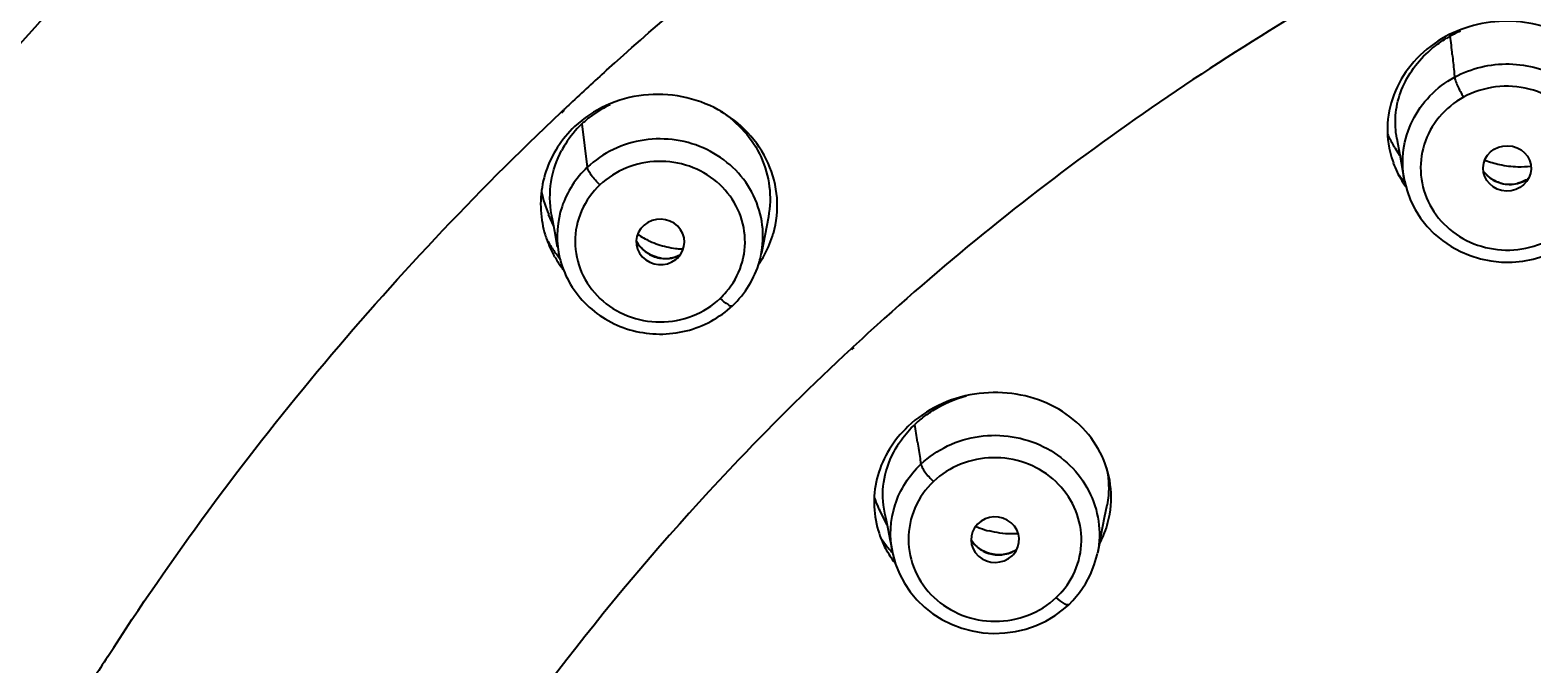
# Model space of a CAD drawing. Header units: millimetres. Extents: x 19741 to 22117, y -10160 to -6800.
# Drawn here: x 20947.89 to 20972.94, y -8134.74 to -8124.16 of the extents above; entities that cross this region are included whole.
import ezdxf

# ---------------------------------------------------------------- set-up
doc = ezdxf.new("R2010")
doc.units = ezdxf.units.MM
doc.styles.add('ARIAL', font='arial.ttf')
doc.dimstyles.get("Standard").update_dxf_attribs({"dimtxt": 15, "dimasz": 15, "dimexe": 0.18, "dimexo": 0.0625, "dimgap": 4, "dimtad": 0, "dimdec": 1, "dimdsep": 46, "dimtxsty": 'ARIAL', "dimcen": 0, "dimclrd": 5, "dimclre": 5, "dimclrt": 5, "dimadec": 0, "dimazin": 0, "dimtfac": 1, "dimtdec": 1, "dimtofl": 0, "dimtmove": 0, "dimatfit": 3, "dimfxl": 1, "dimtolj": 1, "dimtzin": 0, "dimarcsym": 0})

# ---------------------------------------------------------------- blocks, each defined once
blk = doc.blocks.new('*D105')
at = {"color": 5, "lineweight": -2, "transparency": 16777216}
for p, q in [((20930.718, -8157.92), (20930.718, -8082.015)), ((21055.576, -8157.917), (21055.576, -8082.015)), ((20945.718, -8082.195), (21040.576, -8082.195)), ((21055.576, -8082.195), (21070.576, -8082.195))]:
    blk.add_line(p, q, dxfattribs=at)
at = {"color": 5, "transparency": 16777216}
for points in [[(20945.718, -8079.695), (20945.718, -8084.695), (20930.718, -8082.195)], [(21040.576, -8079.695), (21040.576, -8084.695), (21055.576, -8082.195)]]:
    blk.add_solid(points, dxfattribs=at)
at = {"layer": 'Defpoints', "color": 0, "transparency": 16777216}
for p in [(21055.576, -8082.195), (20930.718, -8157.982), (21055.576, -8157.979)]:
    blk.add_point(p, dxfattribs=at)
at = {"color": 5, "transparency": 16777216, "insert": (21099.363, -8082.195), "char_height": 15, "attachment_point": 5, "style": 'ARIAL'}
blk.add_mtext('\\A1;%%C125', dxfattribs=at)

msp = doc.modelspace()

# ---------------------------------------------------------------- linework, layer by layer
at = {"linetype": 'Continuous'}
for p, q in [((20956.751, -8125.529), (20956.797, -8125.486)), ((20956.76, -8125.537), (20956.806, -8125.495)), ((20957.098, -8125.725), (20957.186, -8126.449)), ((20970.742, -8126.254), (20970.666, -8126.136)), ((20970.739, -8126.239), (20970.791, -8126.53)), ((20970.791, -8126.53), (20970.813, -8126.654)), ((20956.628, -8127.433), (20956.542, -8127.234)), ((20956.612, -8127.344), (20956.592, -8127.237)), ((20956.644, -8127.52), (20956.612, -8127.344)), ((20960.207, -8127.274), (20960.09, -8127.882)), ((20956.692, -8127.779), (20956.644, -8127.52)), ((20956.708, -8127.869), (20956.714, -8127.897)), ((20958.665, -8127.985), (20958.69, -8127.963)), ((20960.088, -8127.899), (20960.091, -8127.882)), ((20961.622, -8129.444), (20961.586, -8129.478)), ((20961.632, -8129.454), (20961.596, -8129.487)), ((20962.186, -8132.414), (20962.061, -8132.167)), ((20962.146, -8132.22), (20962.165, -8132.31)), ((20965.814, -8132.293), (20965.856, -8132.08)), ((20962.165, -8132.31), (20962.182, -8132.393)), ((20962.182, -8132.393), (20962.198, -8132.476)), ((20965.729, -8132.729), (20965.814, -8132.293)), ((20965.729, -8132.729), (20965.698, -8132.885)), ((20962.277, -8132.878), (20962.283, -8132.904)), ((20964.273, -8132.931), (20964.293, -8132.911))]:
    msp.add_line(p, q, dxfattribs=at)
for points in [[(20970.69, -8125.967), (20970.707, -8126.062), (20970.723, -8126.15), (20970.739, -8126.239)], [(20970.813, -8126.654), (20970.818, -8126.677), (20970.86, -8126.842)], [(20970.86, -8126.842), (20970.919, -8127.002), (20970.995, -8127.155), (20971.087, -8127.299), (20971.194, -8127.435), (20971.315, -8127.559), (20971.449, -8127.671), (20971.594, -8127.77), (20971.749, -8127.854), (20971.913, -8127.923), (20972.083, -8127.975), (20972.257, -8128.011), (20972.434, -8128.029), (20972.612, -8128.031), (20972.789, -8128.014), (20972.963, -8127.981), (20973.132, -8127.931), (20973.294, -8127.865), (20973.395, -8127.814)], [(20962.198, -8132.476), (20962.233, -8132.655), (20962.253, -8132.757), (20962.277, -8132.878)], [(20962.283, -8132.904), (20962.329, -8133.071), (20962.394, -8133.232), (20962.475, -8133.386), (20962.572, -8133.532), (20962.685, -8133.666), (20962.812, -8133.789), (20962.951, -8133.899), (20963.102, -8133.995), (20963.263, -8134.075), (20963.432, -8134.139), (20963.607, -8134.186), (20963.786, -8134.215), (20963.968, -8134.227), (20964.149, -8134.22), (20964.328, -8134.196), (20964.504, -8134.154), (20964.673, -8134.095), (20964.836, -8134.02), (20964.988, -8133.929), (20965.129, -8133.825), (20965.216, -8133.748)], [(20965.644, -8133.084), (20965.691, -8132.917), (20965.698, -8132.885)], [(20965.216, -8133.748), (20965.286, -8133.678), (20965.399, -8133.544), (20965.497, -8133.399), (20965.58, -8133.245), (20965.644, -8133.084)]]:
    msp.add_lwpolyline(points, dxfattribs=at)
for centre, radius, start, end in [((20972.539, -8126.014), 2, 113.2646, 118.6051), ((20972.54, -8125.998), 1.985, 118.8501, 120.9974), ((20953.275, -8126.387), 18.43, 5.6779, 6.6317), ((20991.364, -8162.177), 50.409, 132.1935, 133.125), ((20991.307, -8162.116), 50.326, 133.1252, 133.2937), ((20958.357, -8127.069), 1.842, 115.4295, 125.3078), ((20958.293, -8126.99), 1.741, 133.3744, 147.7241), ((20958.316, -8127.014), 1.774, 131.3699, 133.3978), ((20958.332, -8127.032), 1.798, 125.3353, 131.3612), ((20972.203, -8125.145), 1.829, 204.1116, 206.9775), ((20972.228, -8125.131), 1.858, 206.9912, 212.754), ((20958.256, -8126.964), 1.695, 147.7954, 151.9743), ((20972.165, -8125.815), 1.633, 193.4325, 200.1197), ((20972.209, -8125.798), 1.681, 200.1545, 211.4927), ((20972.736, -8124.857), 1.58, 248.5518, 257.9018), ((20972.751, -8124.788), 1.651, 257.872, 263.1823), ((20972.755, -8124.76), 1.679, 263.1787, 268.3812), ((20972.755, -8124.729), 1.71, 268.3945, 275.7433), ((20972.185, -8125.4), 1.875, 217.8816, 219.4697), ((20972.207, -8125.382), 1.905, 219.4756, 223.1136), ((20972.229, -8125.786), 1.704, 211.477, 212.7341), ((20972.24, -8125.779), 1.717, 212.7371, 215.3207), ((20972.574, -8126.168), 0.564, 251.7261, 267.0677), ((20972.572, -8126.179), 0.555, 254.8604, 269.2736), ((20972.573, -8126.178), 0.554, 267.1021, 282.7036), ((20972.572, -8126.186), 0.548, 269.317, 283.8783), ((20972.581, -8126.208), 0.525, 298.646, 306.2), ((20958.366, -8126.447), 1.986, 191.8915, 203.3536), ((20958.159, -8127.065), 1.751, 190.4629, 196.9231), ((20958.187, -8127.057), 1.78, 196.9241, 203.3515), ((20958.303, -8126.686), 2.034, 207.966, 213.8161), ((20958.822, -8126.372), 1.436, 236.3178, 245.7229), ((20958.842, -8126.325), 1.488, 245.7663, 257.2139), ((20958.585, -8127.057), 1.776, 324.9857, 337.637), ((20958.627, -8127.077), 1.73, 337.7097, 343.9594), ((20958.2, -8127.051), 1.794, 203.3517, 209.6966), ((20958.322, -8126.674), 2.056, 213.8158, 219.3911), ((20958.224, -8127.037), 1.822, 209.7144, 216.0478), ((20958.262, -8127.589), 1.579, 191.25, 195.1848), ((20958.496, -8127.416), 0.555, 262.174, 277.0753), ((20958.848, -8126.301), 1.512, 257.1911, 262.8401), ((20958.848, -8126.297), 1.517, 262.8419, 264.4661), ((20958.85, -8126.284), 1.53, 264.4681, 267.6617), ((20958.688, -8126.302), 2.2, 308.2202, 309.6857), ((20958.54, -8127.591), 1.578, 343.9878, 348.766), ((20958.583, -8127.6), 1.534, 349.4176, 350.3338), ((20958.248, -8127.02), 1.852, 216.0367, 217.9505), ((20958.368, -8127.566), 1.49, 314.0149, 319.7312), ((20991.482, -8161.615), 43.892, 132.1678, 132.8668), ((20963.953, -8132.119), 1.898, 127.8085, 133.3655), ((20948.857, -8133.064), 13.988, 8.3448, 9.5687), ((20963.683, -8131.344), 1.818, 199.7761, 204.8925), ((20963.689, -8131.341), 1.826, 204.8944, 206.8968), ((20963.577, -8131.924), 1.462, 186.4233, 191.6827), ((20964.233, -8131.942), 1.694, 337.3423, 350.0328), ((20963.617, -8132.034), 1.648, 196.6609, 203.2971), ((20964.259, -8131.06), 1.503, 246.7312, 249.8315), ((20964.275, -8131.014), 1.552, 249.85, 255.6885), ((20963.624, -8131.641), 1.833, 212.5557, 217.1895), ((20963.631, -8132.028), 1.664, 203.2942, 206.879), ((20963.656, -8131.616), 1.873, 217.1944, 222.5698), ((20964.037, -8132.381), 0.532, 214.8202, 221.7209), ((20964.033, -8132.385), 0.527, 221.7226, 225.4647), ((20964.185, -8131.923), 1.745, 332.1748, 337.3725), ((20964.225, -8130.935), 2.298, 311.3842, 312.6749), ((20963.66, -8132.012), 1.697, 206.9183, 216.4466), ((20964.06, -8132.388), 0.526, 297.447, 303.6897), ((20963.695, -8131.988), 1.739, 216.4234, 217.943), ((20964.057, -8132.62), 1.386, 313.3986, 319.2755), ((20989.659, -8160.714), 48.158, 147.1828, 147.7079)]:
    msp.add_arc(centre, radius, start, end, dxfattribs=at)
msp.add_ellipse((20972.529, -8126.467), major_axis=(0.4, -0.011), ratio=0.947067, dxfattribs=at)
for centre, major_axis, ratio, start_param, end_param in [((20958.405, -8127.694), (0.401, -0.026), 0.945083, -0.721423, 5.475248), ((20963.989, -8132.663), (0.401, -0.012), 0.945419, -0.682252, 5.528439)]:
    msp.add_ellipse(centre, major_axis=major_axis, ratio=ratio, start_param=start_param, end_param=end_param, dxfattribs=at)
for points, knots in [([(20930.718, -8157.979), (20930.504, -8154.001), (20930.937, -8145.958), (20934.142, -8134.293), (20938.825, -8125.297), (20943.643, -8118.763), (20949.165, -8112.689), (20957.248, -8106.149), (20966.507, -8101.311), (20974.412, -8098.55), (20982.595, -8096.552), (20988.933, -8095.945), (20993.147, -8095.945)], [0, 0, 0, 0, 0.121522, 0.243492, 0.366411, 0.428424, 0.490784, 0.616404, 0.743348, 0.807307, 0.871469, 1, 1, 1, 1]), ([(20930.931, -8157.677), (20931.071, -8153.915), (20931.862, -8148.262), (20934.028, -8141.016), (20936.927, -8133.974), (20941.883, -8125.713), (20948.381, -8118.54), (20954.362, -8113.588), (20960.847, -8109.178), (20969.744, -8104.81), (20981.241, -8101.602), (20993.172, -8100.522), (21005.102, -8101.611), (21016.595, -8104.828), (21025.488, -8109.202), (21031.971, -8113.617), (21037.947, -8118.574), (21044.439, -8125.751), (21049.388, -8134.016), (21052.282, -8141.06), (21054.442, -8148.308), (21055.228, -8153.961), (21055.364, -8157.724)], [0, 0, 0, 0, 0.060743, 0.091251, 0.121862, 0.183409, 0.24559, 0.276968, 0.308508, 0.371957, 0.43586, 0.500007, 0.564153, 0.628055, 0.691501, 0.72304, 0.754416, 0.816594, 0.87814, 0.90875, 0.939257, 1, 1, 1, 1]), ([(21024.322, -8210.31), (21027.778, -8208.399), (21034.312, -8203.932), (21042.582, -8195.521), (21048.972, -8185.738), (21053.225, -8174.957), (21055.176, -8163.594), (21054.746, -8152.088), (21051.952, -8140.885), (21046.906, -8130.418), (21039.806, -8121.087), (21030.93, -8113.248), (21020.619, -8107.196), (21009.267, -8103.154), (20997.305, -8101.275), (20985.186, -8101.628), (20973.371, -8104.197), (20965.953, -8107.343), (20962.447, -8109.243)], [0, 0, 0, 0, 0.063059, 0.125441, 0.187164, 0.248341, 0.309174, 0.36992, 0.430848, 0.492201, 0.554154, 0.616784, 0.680067, 0.743881, 0.808029, 0.872266, 0.936332, 1, 1, 1, 1]), ([(20933.5, -8153.841), (20933.891, -8150.401), (20935.35, -8143.558), (20939.466, -8133.879), (20945.376, -8125.072), (20952.877, -8117.436), (20961.715, -8111.221), (20971.596, -8106.631), (20982.188, -8103.816), (20989.495, -8103.184), (20993.147, -8103.184)], [0, 0, 0, 0, 0.121505, 0.243723, 0.366989, 0.491492, 0.617254, 0.744133, 0.87184, 1, 1, 1, 1]), ([(20933.839, -8153.424), (20934.25, -8150.019), (20935.737, -8143.251), (20939.866, -8133.685), (20945.759, -8124.988), (20953.217, -8117.449), (20961.991, -8111.315), (20971.791, -8106.787), (20982.288, -8104.01), (20989.528, -8103.386), (20993.147, -8103.386)], [0, 0, 0, 0, 0.121478, 0.243672, 0.366932, 0.491438, 0.617211, 0.744105, 0.871826, 1, 1, 1, 1]), ([(20993.147, -8103.816), (20989.555, -8103.816), (20982.37, -8104.434), (20971.95, -8107.189), (20962.223, -8111.682), (20953.511, -8117.769), (20946.104, -8125.249), (20941.211, -8132.464), (20938.183, -8138.657), (20935.771, -8145.061), (20934.659, -8150.098), (20934.249, -8153.478)], [0, 0, 0, 0, 0.128122, 0.255798, 0.382654, 0.508402, 0.632897, 0.75616, 0.817448, 0.87851, 1, 1, 1, 1]), ([(20991.056, -8104.235), (20987.576, -8104.352), (20980.637, -8105.169), (20970.62, -8108.111), (20961.303, -8112.678), (20952.979, -8118.731), (20945.911, -8126.081), (20940.323, -8134.502), (20936.395, -8143.726), (20934.963, -8150.238), (20934.559, -8153.516)], [0, 0, 0, 0, 0.128179, 0.255844, 0.38266, 0.508371, 0.632857, 0.756146, 0.878422, 1, 1, 1, 1]), ([(20962.034, -8109.469), (20957.444, -8112), (20948.922, -8118.205), (20939.051, -8130.389), (20932.82, -8144.603), (20930.686, -8159.873), (20932.801, -8175.145), (20939.015, -8189.365), (20948.871, -8201.56), (20957.386, -8207.774), (20961.973, -8210.31)], [0, 0, 0, 0, 0.127405, 0.252982, 0.376963, 0.500012, 0.623059, 0.747033, 0.872602, 1, 1, 1, 1]), ([(20957.507, -8124.83), (20959.005, -8123.472), (20962.175, -8120.927), (20965.624, -8118.775), (20967.41, -8117.801)], [0, 0, 0, 0, 0.498411, 1, 1, 1, 1]), ([(20934.244, -8153.478), (20934.566, -8150.498), (20935.72, -8144.568), (20938.927, -8136.073), (20943.527, -8128.175), (20947.43, -8123.459), (20949.561, -8121.267)], [0, 0, 0, 0, 0.24773, 0.496626, 0.747256, 1, 1, 1, 1]), ([(20970.742, -8122.907), (20969.168, -8123.762), (20966.129, -8125.651), (20963.335, -8127.888), (20962.017, -8129.083)], [0, 0, 0, 0, 0.501598, 1, 1, 1, 1]), ([(20974.424, -8126.143), (20974.463, -8125.977), (20974.49, -8125.63), (20974.363, -8125.125), (20974.085, -8124.676), (20973.536, -8124.197), (20972.606, -8123.909), (20971.835, -8124.087), (20971.502, -8124.268)], [0, 0, 0, 0, 0.1187, 0.236635, 0.356331, 0.479659, 0.736316, 1, 1, 1, 1]), ([(20971.502, -8124.268), (20971.326, -8124.364), (20971.006, -8124.606), (20970.668, -8125.089), (20970.509, -8125.64), (20970.534, -8126.017), (20970.576, -8126.194)], [0, 0, 0, 0, 0.262648, 0.515985, 0.760486, 1, 1, 1, 1]), ([(20971.21, -8124.525), (20971.233, -8124.504), (20971.33, -8124.419), (20971.435, -8124.345), (20971.518, -8124.296)], [0, 0, 0, 0, 0.247554, 1, 1, 1, 1]), ([(20970.69, -8125.967), (20970.666, -8125.842), (20970.653, -8125.581), (20970.765, -8125.058), (20971.009, -8124.709), (20971.21, -8124.525)], [0, 0, 0, 0, 0.240242, 0.485294, 1, 1, 1, 1]), ([(20971.615, -8124.564), (20971.625, -8124.658), (20971.637, -8124.785), (20971.65, -8124.912), (20971.654, -8124.944)], [0, 0, 0, 0, 0.747279, 1, 1, 1, 1]), ([(20971.654, -8124.944), (20971.928, -8124.794), (20972.567, -8124.64), (20973.352, -8124.867), (20973.839, -8125.259), (20974.109, -8125.637), (20974.26, -8126.071), (20974.275, -8126.376), (20974.261, -8126.526)], [0, 0, 0, 0, 0.253341, 0.506638, 0.632177, 0.755857, 0.878099, 1, 1, 1, 1]), ([(20970.813, -8126.65), (20970.783, -8126.486), (20970.776, -8126.146), (20970.927, -8125.658), (20971.225, -8125.236), (20971.503, -8125.027), (20971.654, -8124.944)], [0, 0, 0, 0, 0.246493, 0.493967, 0.744519, 1, 1, 1, 1]), ([(20971.654, -8124.944), (20971.656, -8124.964), (20971.671, -8125.012), (20971.717, -8125.126), (20971.766, -8125.216), (20971.803, -8125.278)], [0, 0, 0, 0, 0.16291, 0.411881, 1, 1, 1, 1]), ([(20960.29, -8127.555), (20960.345, -8127.363), (20960.387, -8126.957), (20960.234, -8126.363), (20959.887, -8125.847), (20959.383, -8125.459), (20958.775, -8125.239), (20958.121, -8125.211), (20957.492, -8125.383), (20957.129, -8125.625), (20956.976, -8125.77)], [0, 0, 0, 0, 0.119699, 0.239361, 0.361241, 0.486393, 0.614406, 0.743819, 0.872816, 1, 1, 1, 1]), ([(20973.251, -8127.649), (20973.412, -8127.561), (20973.701, -8127.323), (20973.956, -8126.83), (20973.993, -8126.28), (20973.805, -8125.76), (20973.422, -8125.35), (20972.906, -8125.11), (20972.335, -8125.072), (20971.967, -8125.188), (20971.803, -8125.278)], [0, 0, 0, 0, 0.125432, 0.248223, 0.369759, 0.491988, 0.616543, 0.743693, 0.872156, 1, 1, 1, 1]), ([(20971.803, -8125.278), (20971.648, -8125.362), (20971.37, -8125.589), (20971.114, -8126.058), (20971.058, -8126.585), (20971.211, -8127.094), (20971.552, -8127.511), (20972.028, -8127.778), (20972.572, -8127.862), (20972.934, -8127.787), (20973.101, -8127.72)], [0, 0, 0, 0, 0.125396, 0.248401, 0.370151, 0.492378, 0.616676, 0.743525, 0.871876, 1, 1, 1, 1]), ([(20949.187, -8134.614), (20950.253, -8132.961), (20952.599, -8129.772), (20955.311, -8126.889), (20956.751, -8125.529)], [0, 0, 0, 0, 0.498355, 1, 1, 1, 1]), ([(20959.407, -8125.512), (20959.554, -8125.605), (20959.823, -8125.83), (20960.108, -8126.267), (20960.249, -8126.764), (20960.238, -8127.108), (20960.207, -8127.274)], [0, 0, 0, 0, 0.254494, 0.505234, 0.753258, 1, 1, 1, 1]), ([(20956.976, -8125.77), (20956.761, -8125.973), (20956.426, -8126.486), (20956.385, -8127.098), (20956.437, -8127.383)], [0, 0, 0, 0, 0.504805, 1, 1, 1, 1]), ([(20960.095, -8127.858), (20960.124, -8127.691), (20960.125, -8127.343), (20959.955, -8126.849), (20959.633, -8126.431), (20959.192, -8126.128), (20958.674, -8125.969), (20958.13, -8125.968), (20957.612, -8126.125), (20957.314, -8126.329), (20957.186, -8126.449)], [0, 0, 0, 0, 0.121009, 0.242692, 0.366139, 0.491741, 0.619066, 0.747046, 0.874381, 1, 1, 1, 1]), ([(20956.591, -8127.237), (20956.558, -8127.057), (20956.554, -8126.684), (20956.673, -8126.329), (20956.759, -8126.168)], [0, 0, 0, 0, 0.498735, 1, 1, 1, 1]), ([(20957.186, -8126.449), (20956.998, -8126.628), (20956.702, -8127.078), (20956.663, -8127.618), (20956.708, -8127.869)], [0, 0, 0, 0, 0.503892, 1, 1, 1, 1]), ([(20957.398, -8126.741), (20957.345, -8126.691), (20957.275, -8126.615), (20957.209, -8126.514), (20957.188, -8126.468), (20957.186, -8126.449)], [0, 0, 0, 0, 0.601292, 0.841405, 1, 1, 1, 1]), ([(20959.505, -8128.529), (20959.615, -8128.399), (20959.789, -8128.096), (20959.847, -8127.577), (20959.699, -8127.076), (20959.365, -8126.665), (20958.897, -8126.4), (20958.362, -8126.318), (20957.83, -8126.426), (20957.526, -8126.622), (20957.398, -8126.741)], [0, 0, 0, 0, 0.123065, 0.244617, 0.36658, 0.490638, 0.617264, 0.745526, 0.873681, 1, 1, 1, 1]), ([(20957.398, -8126.741), (20957.27, -8126.864), (20957.057, -8127.158), (20956.946, -8127.689), (20957.059, -8128.219), (20957.377, -8128.665), (20957.848, -8128.961), (20958.401, -8129.063), (20958.954, -8128.963), (20959.271, -8128.761), (20959.404, -8128.638)], [0, 0, 0, 0, 0.12369, 0.245445, 0.36718, 0.490849, 0.617195, 0.745393, 0.873621, 1, 1, 1, 1]), ([(20972.397, -8126.703), (20972.371, -8126.695), (20972.269, -8126.652), (20972.181, -8126.578), (20972.132, -8126.512)], [0, 0, 0, 0, 0.254696, 1, 1, 1, 1]), ([(20958.42, -8127.966), (20958.337, -8127.954), (20958.174, -8127.893), (20958.055, -8127.766), (20958.015, -8127.694)], [0, 0, 0, 0, 0.504402, 1, 1, 1, 1]), ([(20956.738, -8128.002), (20956.776, -8128.142), (20956.892, -8128.413), (20957.167, -8128.759), (20957.526, -8129.025), (20958.081, -8129.247), (20958.851, -8129.254), (20959.396, -8128.959), (20959.61, -8128.758)], [0, 0, 0, 0, 0.12299, 0.247014, 0.37225, 0.498547, 0.750416, 1, 1, 1, 1]), ([(20959.61, -8128.758), (20959.715, -8128.659), (20959.899, -8128.432), (20960.017, -8128.165), (20960.057, -8128.027)], [0, 0, 0, 0, 0.501955, 1, 1, 1, 1]), ([(20959.404, -8128.638), (20959.444, -8128.676), (20959.502, -8128.723), (20959.572, -8128.762), (20959.603, -8128.764), (20959.61, -8128.758)], [0, 0, 0, 0, 0.676488, 0.886345, 1, 1, 1, 1]), ([(20961.586, -8129.478), (20960.945, -8130.074), (20958.466, -8132.523), (20956.282, -8135.271), (20954.857, -8137.454)], [0, 0, 0, 0, 0.25148, 1, 1, 1, 1]), ([(20965.901, -8132.235), (20965.933, -8132.05), (20965.933, -8131.666), (20965.735, -8131.126), (20965.364, -8130.676), (20964.859, -8130.356), (20964.266, -8130.194), (20963.638, -8130.205), (20963.035, -8130.393), (20962.686, -8130.631), (20962.536, -8130.773)], [0, 0, 0, 0, 0.118483, 0.236209, 0.355916, 0.479457, 0.607238, 0.73816, 0.869965, 1, 1, 1, 1]), ([(20962.79, -8130.619), (20962.842, -8130.579), (20963.062, -8130.425), (20963.313, -8130.317), (20963.507, -8130.263)], [0, 0, 0, 0, 0.247708, 1, 1, 1, 1]), ([(20962.364, -8131.088), (20962.384, -8131.056), (20962.468, -8130.931), (20962.568, -8130.817), (20962.65, -8130.739)], [0, 0, 0, 0, 0.2469, 1, 1, 1, 1]), ([(20962.536, -8130.773), (20962.417, -8130.886), (20962.209, -8131.139), (20962.013, -8131.581), (20961.948, -8132.05), (20961.994, -8132.36), (20962.038, -8132.507)], [0, 0, 0, 0, 0.259567, 0.511851, 0.757659, 1, 1, 1, 1]), ([(20962.751, -8131.403), (20962.882, -8131.279), (20963.188, -8131.071), (20963.72, -8130.912), (20964.277, -8130.917), (20964.807, -8131.085), (20965.256, -8131.401), (20965.578, -8131.837), (20965.742, -8132.348), (20965.733, -8132.705), (20965.7, -8132.876)], [0, 0, 0, 0, 0.125466, 0.252693, 0.380687, 0.507913, 0.633458, 0.756814, 0.878801, 1, 1, 1, 1]), ([(20962.125, -8132.088), (20962.106, -8131.919), (20962.129, -8131.564), (20962.27, -8131.238), (20962.364, -8131.088)], [0, 0, 0, 0, 0.488386, 1, 1, 1, 1]), ([(20962.696, -8131.034), (20962.71, -8131.126), (20962.727, -8131.249), (20962.746, -8131.372), (20962.751, -8131.403)], [0, 0, 0, 0, 0.747561, 1, 1, 1, 1]), ([(20962.276, -8132.873), (20962.224, -8132.614), (20962.253, -8132.056), (20962.556, -8131.587), (20962.751, -8131.403)], [0, 0, 0, 0, 0.496, 1, 1, 1, 1]), ([(20962.751, -8131.403), (20962.754, -8131.422), (20962.776, -8131.467), (20962.841, -8131.567), (20962.91, -8131.643), (20962.962, -8131.692)], [0, 0, 0, 0, 0.159137, 0.404894, 1, 1, 1, 1]), ([(20965.108, -8133.525), (20965.222, -8133.393), (20965.399, -8133.083), (20965.459, -8132.554), (20965.309, -8132.042), (20964.971, -8131.621), (20964.494, -8131.349), (20963.947, -8131.262), (20963.405, -8131.371), (20963.092, -8131.569), (20962.962, -8131.692)], [0, 0, 0, 0, 0.123057, 0.244546, 0.366539, 0.490579, 0.617175, 0.745462, 0.873634, 1, 1, 1, 1]), ([(20965.845, -8131.461), (20965.88, -8131.612), (20965.895, -8131.823), (20965.866, -8132.029), (20965.856, -8132.08)], [0, 0, 0, 0, 0.746757, 1, 1, 1, 1]), ([(20962.962, -8131.692), (20962.831, -8131.816), (20962.617, -8132.118), (20962.507, -8132.658), (20962.622, -8133.198), (20962.946, -8133.653), (20963.426, -8133.954), (20963.989, -8134.059), (20964.551, -8133.958), (20964.876, -8133.755), (20965.01, -8133.628)], [0, 0, 0, 0, 0.123463, 0.245162, 0.367046, 0.49085, 0.617312, 0.74561, 0.873766, 1, 1, 1, 1]), ([(20964.024, -8132.914), (20963.937, -8132.909), (20963.766, -8132.86), (20963.635, -8132.738), (20963.589, -8132.667)], [0, 0, 0, 0, 0.506067, 1, 1, 1, 1]), ([(20964.376, -8132.566), (20964.335, -8132.568), (20964.172, -8132.57), (20964.009, -8132.547), (20963.892, -8132.517)], [0, 0, 0, 0, 0.254633, 1, 1, 1, 1]), ([(20964.303, -8132.854), (20964.239, -8132.887), (20964.144, -8132.914), (20964.048, -8132.915), (20964.024, -8132.914)], [0, 0, 0, 0, 0.745928, 1, 1, 1, 1]), ([(20964.04, -8132.917), (20964.068, -8132.918), (20964.177, -8132.911), (20964.284, -8132.871), (20964.351, -8132.826)], [0, 0, 0, 0, 0.252929, 1, 1, 1, 1]), ([(20970.222, -8140.894), (20971.738, -8139.195), (20975.206, -8136.131), (20979.28, -8133.941), (20981.419, -8133.082)], [0, 0, 0, 0, 0.496949, 1, 1, 1, 1]), ([(20965.216, -8133.748), (20965.208, -8133.754), (20965.177, -8133.752), (20965.107, -8133.713), (20965.05, -8133.666), (20965.01, -8133.628)], [0, 0, 0, 0, 0.114291, 0.3292, 1, 1, 1, 1])]:
    msp.add_open_spline(points, degree=3, knots=knots, dxfattribs=at)
for points in [[(20972.188, -8126.578), (20972.254, -8126.643), (20972.339, -8126.691), (20972.427, -8126.715)], [(20972.835, -8126.666), (20972.791, -8126.69), (20972.744, -8126.707), (20972.695, -8126.718)], [(20972.703, -8126.718), (20972.748, -8126.707), (20972.792, -8126.69), (20972.832, -8126.668)], [(20958.018, -8127.701), (20958.068, -8127.786), (20958.145, -8127.86), (20958.232, -8127.907)], [(20958.232, -8127.907), (20958.298, -8127.942), (20958.373, -8127.964), (20958.448, -8127.971)], [(20958.448, -8127.971), (20958.544, -8127.979), (20958.645, -8127.96), (20958.732, -8127.917)], [(20958.733, -8127.916), (20958.68, -8127.942), (20958.623, -8127.959), (20958.564, -8127.967)], [(20963.664, -8132.76), (20963.713, -8132.808), (20963.773, -8132.848), (20963.836, -8132.874)], [(20963.836, -8132.874), (20963.9, -8132.901), (20963.971, -8132.916), (20964.04, -8132.917)]]:
    msp.add_open_spline(points, degree=3, dxfattribs=at)

# ---------------------------------------------------------------- dimensions: what is measured, and where the dimension line sits
dim = msp.add_linear_dim(base=(21055.576, -8082.195), p1=(20930.718, -8157.982), p2=(21055.576, -8157.979), dimstyle='Standard', override={"dimdec": 0, "dimpost": '%%C<>', "dimtfillclr": 7})
dim.commit()
dim.dimension.update_dxf_attribs({"geometry": '*D105', "text_midpoint": (21099.363, -8082.195), "dimtype": 160})

doc.saveas('drawing.dxf')
